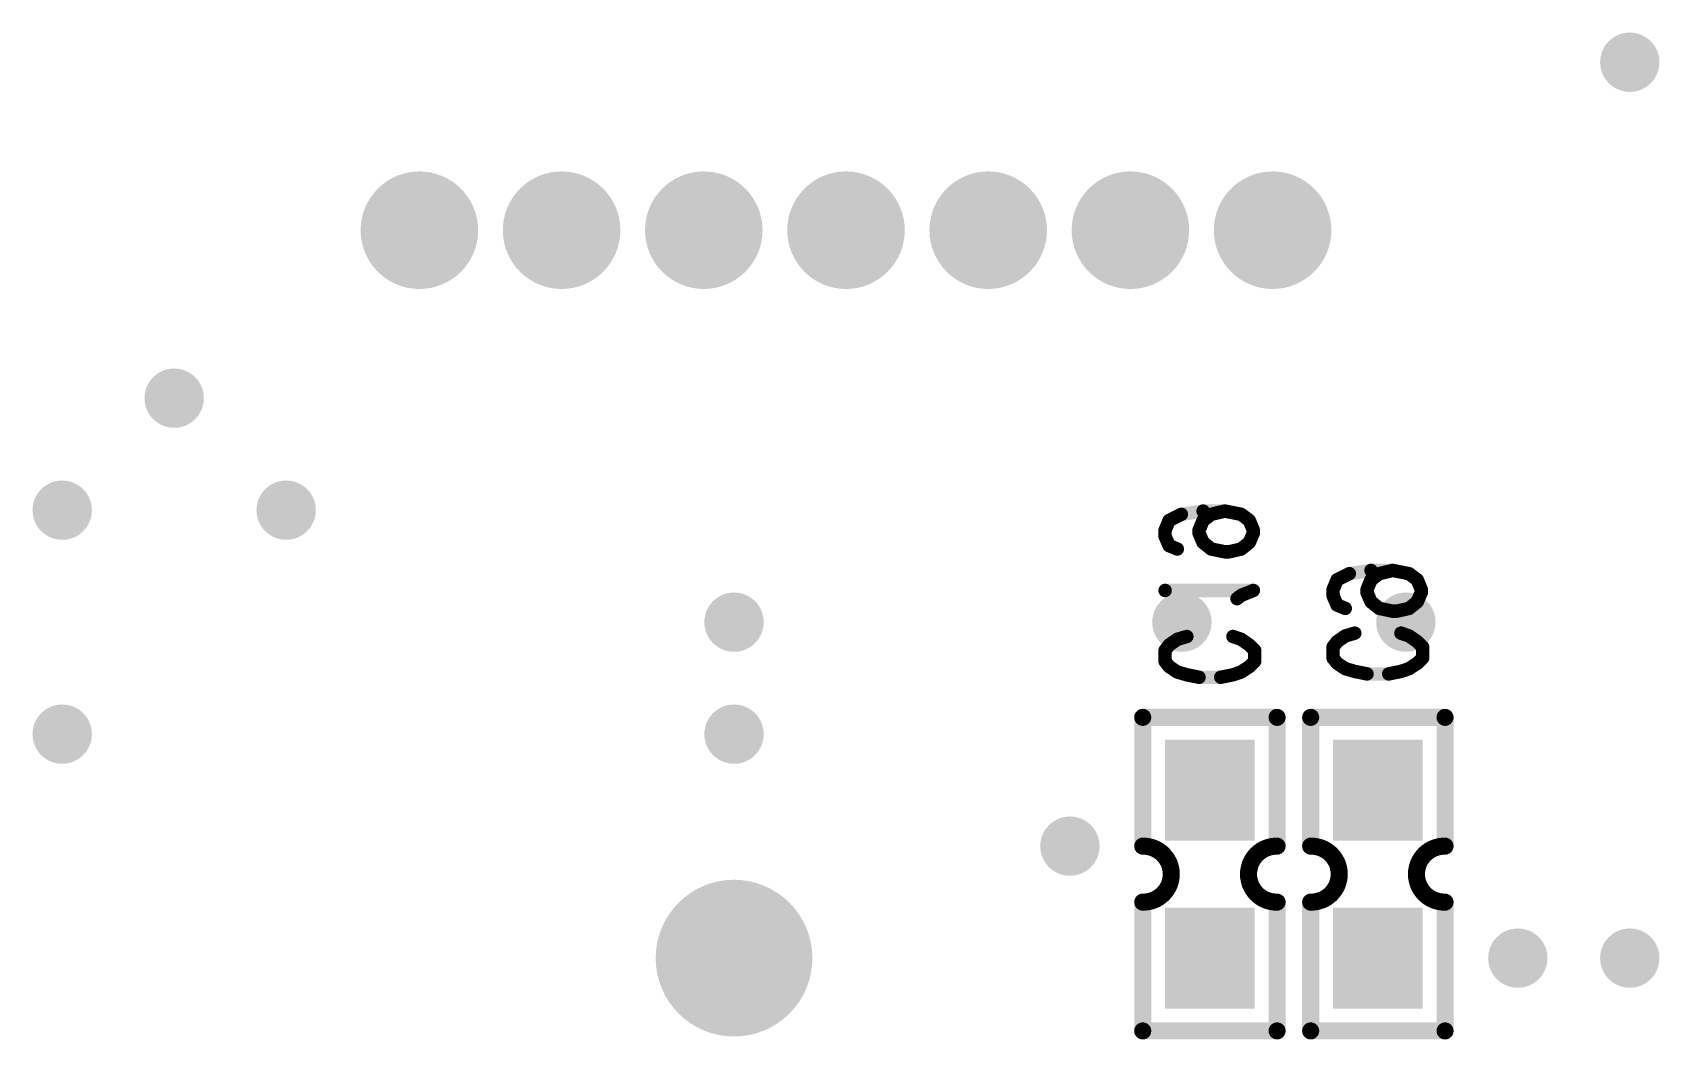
# Model space of a CAD drawing. Extents: x -0.1 to 57.1, y -0.1 to 42.5.
# Drawn here: x 19.73 to 34.27, y 21.27 to 30.27 of the extents above; entities that cross this region are included whole.
import ezdxf

# ---------------------------------------------------------------- set-up
doc = ezdxf.new("R2010")
doc.units = 0
doc.header["$MEASUREMENT"] = 0
doc.layers.get('0').update_dxf_attribs({"linetype": 'CONTINUOUS'})
doc.layers.add('03_ASSY2_GBR', color=2, linetype='CONTINUOUS')

# ---------------------------------------------------------------- blocks, each defined once
blk = doc.blocks.new('ROUND_18')
at = {"const_width": 0.7}
blk.add_lwpolyline([(-0.35, 0, 1), (0.35, 0, 1)], format="xyb", close=True, dxfattribs=at)
blk = doc.blocks.new('ROUND_133')
at = {"const_width": 0.525}
blk.add_lwpolyline([(-0.2625, 0, 1), (0.2625, 0, 1)], format="xyb", close=True, dxfattribs=at)
blk = doc.blocks.new('RECTANGLE_136')
blk.add_solid([(0.4, 0.45), (0.4, -0.45), (-0.4, 0.45), (-0.4, -0.45)])
blk = doc.blocks.new('ROUND_182')
at = {"const_width": 0.265}
blk.add_lwpolyline([(-0.1325, 0, 1), (0.1325, 0, 1)], format="xyb", close=True, dxfattribs=at)
blk = doc.blocks.new('ROUND_4')
at = {"const_width": 0.06}
blk.add_lwpolyline([(-0.03, 0, 1), (0.03, 0, 1)], format="xyb", close=True, dxfattribs=at)
blk = doc.blocks.new('ROUND_3')
at = {"const_width": 0.0762}
blk.add_lwpolyline([(-0.0381, 0, 1), (0.0381, 0, 1)], format="xyb", close=True, dxfattribs=at)

msp = doc.modelspace()

# ---------------------------------------------------------------- linework, layer by layer
at = {"layer": '03_ASSY2_GBR'}
for points, const_width in [([(29.995, 25.963), (29.886, 25.908)], 0.12), ([(30.189, 25.992), (29.995, 25.963)], 0.12), ([(30.383, 25.992), (30.189, 25.992)], 0.12), ([(30.262, 25.963), (30.189, 25.908)], 0.12), ([(30.383, 25.992), (30.262, 25.963)], 0.12), ([(30.529, 25.963), (30.383, 25.992)], 0.12), ([(30.602, 25.908), (30.529, 25.963)], 0.12), ([(29.886, 25.908), (29.85, 25.821)], 0.12), ([(29.85, 25.821), (29.85, 25.766)], 0.12), ([(30.189, 25.908), (30.153, 25.821)], 0.12), ([(30.153, 25.821), (30.153, 25.795)], 0.12), ([(30.638, 25.821), (30.602, 25.908)], 0.12), ([(30.638, 25.795), (30.638, 25.821)], 0.12), ([(29.85, 25.766), (29.886, 25.683)], 0.12), ([(29.886, 25.683), (29.959, 25.653)], 0.12), ([(30.153, 25.795), (30.189, 25.712)], 0.12), ([(30.189, 25.712), (30.262, 25.653)], 0.12), ([(30.529, 25.653), (30.602, 25.712)], 0.12), ([(30.602, 25.712), (30.638, 25.795)], 0.12), ([(30.262, 25.653), (30.383, 25.628)], 0.12), ([(30.383, 25.628), (30.42, 25.628)], 0.12), ([(30.42, 25.628), (30.529, 25.653)], 0.12), ([(31.386, 25.378), (31.35, 25.291)], 0.12), ([(31.495, 25.433), (31.386, 25.378)], 0.12), ([(31.689, 25.462), (31.495, 25.433)], 0.12), ([(31.689, 25.378), (31.653, 25.291)], 0.12), ([(31.883, 25.462), (31.689, 25.462)], 0.12), ([(31.762, 25.433), (31.689, 25.378)], 0.12), ([(31.883, 25.462), (31.762, 25.433)], 0.12), ([(32.029, 25.433), (31.883, 25.462)], 0.12), ([(32.102, 25.378), (32.029, 25.433)], 0.12), ([(32.138, 25.291), (32.102, 25.378)], 0.12), ([(30.638, 25.283), (29.85, 25.283)], 0.12), ([(30.492, 25.21), (30.529, 25.239)], 0.12), ([(30.529, 25.239), (30.638, 25.283)], 0.12), ([(31.35, 25.291), (31.35, 25.236)], 0.12), ([(31.35, 25.236), (31.386, 25.153)], 0.12), ([(31.653, 25.291), (31.653, 25.265)], 0.12), ([(31.653, 25.265), (31.689, 25.182)], 0.12), ([(32.102, 25.182), (32.138, 25.265)], 0.12), ([(32.138, 25.265), (32.138, 25.291)], 0.12), ([(31.386, 25.153), (31.459, 25.123)], 0.12), ([(31.689, 25.182), (31.762, 25.123)], 0.12), ([(31.762, 25.123), (31.883, 25.098)], 0.12), ([(31.883, 25.098), (31.92, 25.098)], 0.12), ([(31.92, 25.098), (32.029, 25.123)], 0.12), ([(32.029, 25.123), (32.102, 25.182)], 0.12), ([(29.85, 24.748), (29.886, 24.796)], 0.12), ([(29.886, 24.796), (29.959, 24.847)], 0.12), ([(29.959, 24.847), (30.044, 24.872)], 0.12), ([(30.456, 24.872), (30.529, 24.847)], 0.12), ([(30.529, 24.847), (30.602, 24.796)], 0.12), ([(30.602, 24.796), (30.65, 24.748)], 0.12), ([(31.35, 24.778), (31.386, 24.826)], 0.12), ([(31.386, 24.826), (31.459, 24.877)], 0.12), ([(31.459, 24.877), (31.544, 24.902)], 0.12), ([(31.956, 24.902), (32.029, 24.877)], 0.12), ([(32.029, 24.877), (32.102, 24.826)], 0.12), ([(32.102, 24.826), (32.15, 24.778)], 0.12), ([(29.85, 24.65), (29.85, 24.748)], 0.12), ([(29.886, 24.603), (29.85, 24.65)], 0.12), ([(30.65, 24.65), (30.602, 24.603)], 0.12), ([(30.65, 24.748), (30.65, 24.65)], 0.12), ([(31.35, 24.68), (31.35, 24.778)], 0.12), ([(31.386, 24.633), (31.35, 24.68)], 0.12), ([(32.15, 24.68), (32.102, 24.633)], 0.12), ([(32.15, 24.778), (32.15, 24.68)], 0.12), ([(29.959, 24.555), (29.886, 24.603)], 0.12), ([(30.044, 24.53), (29.959, 24.555)], 0.12), ([(30.153, 24.508), (30.044, 24.53)], 0.12), ([(30.347, 24.508), (30.153, 24.508)], 0.12), ([(30.456, 24.53), (30.347, 24.508)], 0.12), ([(30.529, 24.555), (30.456, 24.53)], 0.12), ([(30.602, 24.603), (30.529, 24.555)], 0.12), ([(31.459, 24.585), (31.386, 24.633)], 0.12), ([(31.544, 24.56), (31.459, 24.585)], 0.12), ([(31.653, 24.538), (31.544, 24.56)], 0.12), ([(31.847, 24.538), (31.653, 24.538)], 0.12), ([(31.956, 24.56), (31.847, 24.538)], 0.12), ([(32.029, 24.585), (31.956, 24.56)], 0.12), ([(32.102, 24.633), (32.029, 24.585)], 0.12), ([(30.85, 24.15), (29.65, 24.15)], 0.1524), ([(29.65, 24.15), (29.65, 23)], 0.1524), ([(30.85, 24.15), (30.85, 23)], 0.1524), ([(32.35, 24.15), (31.15, 24.15)], 0.1524), ([(31.15, 24.15), (31.15, 23)], 0.1524), ([(32.35, 24.15), (32.35, 23)], 0.1524), ([(29.65, 23), (29.675, 22.999)], 0.1524), ([(29.675, 22.999), (29.699, 22.996)], 0.1524), ([(29.699, 22.996), (29.724, 22.99)], 0.1524), ([(29.724, 22.99), (29.747, 22.982)], 0.1524), ([(29.747, 22.982), (29.77, 22.972)], 0.1524), ([(29.77, 22.972), (29.791, 22.96)], 0.1524), ([(29.791, 22.96), (29.811, 22.945)], 0.1524), ([(29.811, 22.945), (29.83, 22.929)], 0.1524), ([(29.83, 22.929), (29.847, 22.91)], 0.1524), ([(29.847, 22.91), (29.862, 22.89)], 0.1524), ([(29.862, 22.89), (29.875, 22.869)], 0.1524), ([(30.625, 22.869), (30.638, 22.89)], 0.1524), ([(30.638, 22.89), (30.653, 22.91)], 0.1524), ([(30.653, 22.91), (30.67, 22.929)], 0.1524), ([(30.67, 22.929), (30.689, 22.945)], 0.1524), ([(30.689, 22.945), (30.709, 22.96)], 0.1524), ([(30.709, 22.96), (30.73, 22.972)], 0.1524), ([(30.73, 22.972), (30.753, 22.982)], 0.1524), ([(30.753, 22.982), (30.776, 22.99)], 0.1524), ([(30.776, 22.99), (30.801, 22.996)], 0.1524), ([(30.801, 22.996), (30.825, 22.999)], 0.1524), ([(30.825, 22.999), (30.85, 23)], 0.1524), ([(31.15, 23), (31.175, 22.999)], 0.1524), ([(31.175, 22.999), (31.199, 22.996)], 0.1524), ([(31.199, 22.996), (31.224, 22.99)], 0.1524), ([(31.224, 22.99), (31.247, 22.982)], 0.1524), ([(31.247, 22.982), (31.27, 22.972)], 0.1524), ([(31.27, 22.972), (31.291, 22.96)], 0.1524), ([(31.291, 22.96), (31.311, 22.945)], 0.1524), ([(31.311, 22.945), (31.33, 22.929)], 0.1524), ([(31.33, 22.929), (31.347, 22.91)], 0.1524), ([(31.347, 22.91), (31.362, 22.89)], 0.1524), ([(31.362, 22.89), (31.375, 22.869)], 0.1524), ([(32.125, 22.869), (32.138, 22.89)], 0.1524), ([(32.138, 22.89), (32.153, 22.91)], 0.1524), ([(32.153, 22.91), (32.17, 22.929)], 0.1524), ([(32.17, 22.929), (32.189, 22.945)], 0.1524), ([(32.189, 22.945), (32.209, 22.96)], 0.1524), ([(32.209, 22.96), (32.23, 22.972)], 0.1524), ([(32.23, 22.972), (32.253, 22.982)], 0.1524), ([(32.253, 22.982), (32.276, 22.99)], 0.1524), ([(32.276, 22.99), (32.301, 22.996)], 0.1524), ([(32.301, 22.996), (32.325, 22.999)], 0.1524), ([(32.325, 22.999), (32.35, 23)], 0.1524), ([(29.875, 22.869), (29.886, 22.847)], 0.1524), ([(29.886, 22.847), (29.894, 22.823)], 0.1524), ([(29.894, 22.823), (29.9, 22.799)], 0.1524), ([(29.9, 22.799), (29.904, 22.775)], 0.1524), ([(29.904, 22.775), (29.905, 22.75)], 0.1524), ([(29.905, 22.75), (29.904, 22.725)], 0.1524), ([(30.595, 22.75), (30.596, 22.775)], 0.1524), ([(30.596, 22.725), (30.595, 22.75)], 0.1524), ([(30.596, 22.775), (30.6, 22.799)], 0.1524), ([(30.6, 22.799), (30.606, 22.823)], 0.1524), ([(30.606, 22.823), (30.614, 22.847)], 0.1524), ([(30.614, 22.847), (30.625, 22.869)], 0.1524), ([(31.375, 22.869), (31.386, 22.847)], 0.1524), ([(31.386, 22.847), (31.394, 22.823)], 0.1524), ([(31.394, 22.823), (31.4, 22.799)], 0.1524), ([(31.4, 22.799), (31.404, 22.775)], 0.1524), ([(31.404, 22.775), (31.405, 22.75)], 0.1524), ([(31.405, 22.75), (31.404, 22.725)], 0.1524), ([(32.095, 22.75), (32.096, 22.775)], 0.1524), ([(32.096, 22.725), (32.095, 22.75)], 0.1524), ([(32.096, 22.775), (32.1, 22.799)], 0.1524), ([(32.1, 22.799), (32.106, 22.823)], 0.1524), ([(32.106, 22.823), (32.114, 22.847)], 0.1524), ([(32.114, 22.847), (32.125, 22.869)], 0.1524), ([(29.862, 22.61), (29.847, 22.59)], 0.1524), ([(29.875, 22.631), (29.862, 22.61)], 0.1524), ([(29.886, 22.653), (29.875, 22.631)], 0.1524), ([(29.894, 22.677), (29.886, 22.653)], 0.1524), ([(29.9, 22.701), (29.894, 22.677)], 0.1524), ([(29.904, 22.725), (29.9, 22.701)], 0.1524), ([(30.6, 22.701), (30.596, 22.725)], 0.1524), ([(30.606, 22.677), (30.6, 22.701)], 0.1524), ([(30.614, 22.653), (30.606, 22.677)], 0.1524), ([(30.625, 22.631), (30.614, 22.653)], 0.1524), ([(30.638, 22.61), (30.625, 22.631)], 0.1524), ([(30.653, 22.59), (30.638, 22.61)], 0.1524), ([(31.362, 22.61), (31.347, 22.59)], 0.1524), ([(31.375, 22.631), (31.362, 22.61)], 0.1524), ([(31.386, 22.653), (31.375, 22.631)], 0.1524), ([(31.394, 22.677), (31.386, 22.653)], 0.1524), ([(31.4, 22.701), (31.394, 22.677)], 0.1524), ([(31.404, 22.725), (31.4, 22.701)], 0.1524), ([(32.1, 22.701), (32.096, 22.725)], 0.1524), ([(32.106, 22.677), (32.1, 22.701)], 0.1524), ([(32.114, 22.653), (32.106, 22.677)], 0.1524), ([(32.125, 22.631), (32.114, 22.653)], 0.1524), ([(32.138, 22.61), (32.125, 22.631)], 0.1524), ([(32.153, 22.59), (32.138, 22.61)], 0.1524), ([(29.675, 22.501), (29.65, 22.5)], 0.1524), ([(29.65, 22.5), (29.65, 21.35)], 0.1524), ([(29.699, 22.504), (29.675, 22.501)], 0.1524), ([(29.724, 22.51), (29.699, 22.504)], 0.1524), ([(29.747, 22.518), (29.724, 22.51)], 0.1524), ([(29.77, 22.528), (29.747, 22.518)], 0.1524), ([(29.791, 22.54), (29.77, 22.528)], 0.1524), ([(29.811, 22.555), (29.791, 22.54)], 0.1524), ([(29.83, 22.571), (29.811, 22.555)], 0.1524), ([(29.847, 22.59), (29.83, 22.571)], 0.1524), ([(30.67, 22.571), (30.653, 22.59)], 0.1524), ([(30.689, 22.555), (30.67, 22.571)], 0.1524), ([(30.709, 22.54), (30.689, 22.555)], 0.1524), ([(30.73, 22.528), (30.709, 22.54)], 0.1524), ([(30.753, 22.518), (30.73, 22.528)], 0.1524), ([(30.776, 22.51), (30.753, 22.518)], 0.1524), ([(30.801, 22.504), (30.776, 22.51)], 0.1524), ([(30.825, 22.501), (30.801, 22.504)], 0.1524), ([(30.85, 22.5), (30.825, 22.501)], 0.1524), ([(30.85, 22.5), (30.85, 21.35)], 0.1524), ([(31.175, 22.501), (31.15, 22.5)], 0.1524), ([(31.15, 22.5), (31.15, 21.35)], 0.1524), ([(31.199, 22.504), (31.175, 22.501)], 0.1524), ([(31.224, 22.51), (31.199, 22.504)], 0.1524), ([(31.247, 22.518), (31.224, 22.51)], 0.1524), ([(31.27, 22.528), (31.247, 22.518)], 0.1524), ([(31.291, 22.54), (31.27, 22.528)], 0.1524), ([(31.311, 22.555), (31.291, 22.54)], 0.1524), ([(31.33, 22.571), (31.311, 22.555)], 0.1524), ([(31.347, 22.59), (31.33, 22.571)], 0.1524), ([(32.17, 22.571), (32.153, 22.59)], 0.1524), ([(32.189, 22.555), (32.17, 22.571)], 0.1524), ([(32.209, 22.54), (32.189, 22.555)], 0.1524), ([(32.23, 22.528), (32.209, 22.54)], 0.1524), ([(32.253, 22.518), (32.23, 22.528)], 0.1524), ([(32.276, 22.51), (32.253, 22.518)], 0.1524), ([(32.301, 22.504), (32.276, 22.51)], 0.1524), ([(32.325, 22.501), (32.301, 22.504)], 0.1524), ([(32.35, 22.5), (32.325, 22.501)], 0.1524), ([(32.35, 22.5), (32.35, 21.35)], 0.1524), ([(30.85, 21.35), (29.65, 21.35)], 0.1524), ([(32.35, 21.35), (31.15, 21.35)], 0.1524)]:
    msp.add_lwpolyline(points, dxfattribs=dict(at, const_width=const_width))

# ---------------------------------------------------------------- block references
for name, p in [('ROUND_182', (34, 30)), ('ROUND_133', (23.19, 28.5)), ('ROUND_133', (24.46, 28.5)), ('ROUND_133', (25.73, 28.5)), ('ROUND_133', (27, 28.5)), ('ROUND_133', (28.27, 28.5)), ('ROUND_133', (29.54, 28.5)), ('ROUND_133', (30.81, 28.5)), ('ROUND_182', (21, 27)), ('ROUND_182', (20, 26)), ('ROUND_182', (22, 26)), ('ROUND_4', (29.995, 25.963)), ('ROUND_4', (30.189, 25.992)), ('ROUND_4', (30.262, 25.963)), ('ROUND_4', (30.383, 25.992)), ('ROUND_4', (30.383, 25.992)), ('ROUND_4', (30.529, 25.963)), ('ROUND_4', (29.85, 25.821)), ('ROUND_4', (29.886, 25.908)), ('ROUND_4', (30.153, 25.821)), ('ROUND_4', (30.189, 25.908)), ('ROUND_4', (30.602, 25.908)), ('ROUND_4', (30.638, 25.821)), ('ROUND_4', (29.85, 25.766)), ('ROUND_4', (29.886, 25.683)), ('ROUND_4', (30.153, 25.795)), ('ROUND_4', (30.189, 25.712)), ('ROUND_4', (30.602, 25.712)), ('ROUND_4', (30.638, 25.795)), ('ROUND_4', (29.959, 25.653)), ('ROUND_4', (30.262, 25.653)), ('ROUND_4', (30.383, 25.628)), ('ROUND_4', (30.42, 25.628)), ('ROUND_4', (30.529, 25.653)), ('ROUND_4', (31.386, 25.378)), ('ROUND_4', (31.495, 25.433)), ('ROUND_4', (31.689, 25.462)), ('ROUND_4', (31.689, 25.378)), ('ROUND_4', (31.762, 25.433)), ('ROUND_4', (31.883, 25.462)), ('ROUND_4', (31.883, 25.462)), ('ROUND_4', (32.029, 25.433)), ('ROUND_4', (32.102, 25.378)), ('ROUND_4', (29.85, 25.283)), ('ROUND_4', (30.529, 25.239)), ('ROUND_4', (30.638, 25.283)), ('ROUND_4', (31.35, 25.291)), ('ROUND_4', (31.35, 25.236)), ('ROUND_4', (31.653, 25.291)), ('ROUND_4', (31.653, 25.265)), ('ROUND_4', (32.138, 25.291)), ('ROUND_4', (32.138, 25.265)), ('ROUND_182', (26, 25)), ('ROUND_182', (30, 25)), ('ROUND_4', (30.492, 25.21)), ('ROUND_4', (31.386, 25.153)), ('ROUND_4', (31.459, 25.123)), ('ROUND_4', (31.689, 25.182)), ('ROUND_4', (31.762, 25.123)), ('ROUND_182', (32, 25)), ('ROUND_4', (31.883, 25.098)), ('ROUND_4', (31.92, 25.098)), ('ROUND_4', (32.029, 25.123)), ('ROUND_4', (32.102, 25.182)), ('ROUND_4', (29.886, 24.796)), ('ROUND_4', (29.959, 24.847)), ('ROUND_4', (30.044, 24.872)), ('ROUND_4', (30.456, 24.872)), ('ROUND_4', (30.529, 24.847)), ('ROUND_4', (30.602, 24.796)), ('ROUND_4', (31.386, 24.826)), ('ROUND_4', (31.459, 24.877)), ('ROUND_4', (31.544, 24.902)), ('ROUND_4', (31.956, 24.902)), ('ROUND_4', (32.029, 24.877)), ('ROUND_4', (32.102, 24.826)), ('ROUND_4', (29.85, 24.748)), ('ROUND_4', (29.85, 24.65)), ('ROUND_4', (30.65, 24.748)), ('ROUND_4', (30.65, 24.65)), ('ROUND_4', (31.35, 24.778)), ('ROUND_4', (31.35, 24.68)), ('ROUND_4', (32.15, 24.778)), ('ROUND_4', (32.15, 24.68)), ('ROUND_4', (29.886, 24.603)), ('ROUND_4', (29.959, 24.555)), ('ROUND_4', (30.044, 24.53)), ('ROUND_4', (30.153, 24.508)), ('ROUND_4', (30.347, 24.508)), ('ROUND_4', (30.456, 24.53)), ('ROUND_4', (30.529, 24.555)), ('ROUND_4', (30.602, 24.603)), ('ROUND_4', (31.386, 24.633)), ('ROUND_4', (31.459, 24.585)), ('ROUND_4', (31.544, 24.56)), ('ROUND_4', (31.653, 24.538)), ('ROUND_4', (31.847, 24.538)), ('ROUND_4', (31.956, 24.56)), ('ROUND_4', (32.029, 24.585)), ('ROUND_4', (32.102, 24.633)), ('ROUND_182', (20, 24)), ('ROUND_182', (26, 24)), ('ROUND_3', (29.65, 24.15)), ('ROUND_3', (29.65, 24.15)), ('ROUND_3', (30.85, 24.15)), ('ROUND_3', (30.85, 24.15)), ('ROUND_3', (31.15, 24.15)), ('ROUND_3', (31.15, 24.15)), ('ROUND_3', (32.35, 24.15)), ('ROUND_3', (32.35, 24.15)), ('RECTANGLE_136', (30.25, 23.5)), ('RECTANGLE_136', (31.75, 23.5)), ('ROUND_182', (29, 23)), ('ROUND_3', (29.65, 23)), ('ROUND_3', (29.65, 23)), ('ROUND_3', (29.675, 22.999)), ('ROUND_3', (29.699, 22.996)), ('ROUND_3', (29.724, 22.99)), ('ROUND_3', (29.747, 22.982)), ('ROUND_3', (29.77, 22.972)), ('ROUND_3', (29.791, 22.96)), ('ROUND_3', (29.811, 22.945)), ('ROUND_3', (29.83, 22.929)), ('ROUND_3', (29.847, 22.91)), ('ROUND_3', (29.862, 22.89)), ('ROUND_3', (30.638, 22.89)), ('ROUND_3', (30.653, 22.91)), ('ROUND_3', (30.67, 22.929)), ('ROUND_3', (30.689, 22.945)), ('ROUND_3', (30.709, 22.96)), ('ROUND_3', (30.73, 22.972)), ('ROUND_3', (30.753, 22.982)), ('ROUND_3', (30.776, 22.99)), ('ROUND_3', (30.801, 22.996)), ('ROUND_3', (30.825, 22.999)), ('ROUND_3', (30.85, 23)), ('ROUND_3', (30.85, 23)), ('ROUND_3', (31.15, 23)), ('ROUND_3', (31.15, 23)), ('ROUND_3', (31.175, 22.999)), ('ROUND_3', (31.199, 22.996)), ('ROUND_3', (31.224, 22.99)), ('ROUND_3', (31.247, 22.982)), ('ROUND_3', (31.27, 22.972)), ('ROUND_3', (31.291, 22.96)), ('ROUND_3', (31.311, 22.945)), ('ROUND_3', (31.33, 22.929)), ('ROUND_3', (31.347, 22.91)), ('ROUND_3', (31.362, 22.89)), ('ROUND_3', (32.138, 22.89)), ('ROUND_3', (32.153, 22.91)), ('ROUND_3', (32.17, 22.929)), ('ROUND_3', (32.189, 22.945)), ('ROUND_3', (32.209, 22.96)), ('ROUND_3', (32.23, 22.972)), ('ROUND_3', (32.253, 22.982)), ('ROUND_3', (32.276, 22.99)), ('ROUND_3', (32.301, 22.996)), ('ROUND_3', (32.325, 22.999)), ('ROUND_3', (32.35, 23)), ('ROUND_3', (32.35, 23)), ('ROUND_3', (29.875, 22.869)), ('ROUND_3', (29.886, 22.847)), ('ROUND_3', (29.894, 22.823)), ('ROUND_3', (29.9, 22.799)), ('ROUND_3', (29.904, 22.775)), ('ROUND_3', (29.905, 22.75)), ('ROUND_3', (30.595, 22.75)), ('ROUND_3', (30.596, 22.775)), ('ROUND_3', (30.6, 22.799)), ('ROUND_3', (30.606, 22.823)), ('ROUND_3', (30.614, 22.847)), ('ROUND_3', (30.625, 22.869)), ('ROUND_3', (31.375, 22.869)), ('ROUND_3', (31.386, 22.847)), ('ROUND_3', (31.394, 22.823)), ('ROUND_3', (31.4, 22.799)), ('ROUND_3', (31.404, 22.775)), ('ROUND_3', (31.405, 22.75)), ('ROUND_3', (32.095, 22.75)), ('ROUND_3', (32.096, 22.775)), ('ROUND_3', (32.1, 22.799)), ('ROUND_3', (32.106, 22.823)), ('ROUND_3', (32.114, 22.847)), ('ROUND_3', (32.125, 22.869)), ('ROUND_18', (26, 22)), ('ROUND_3', (29.862, 22.61)), ('ROUND_3', (29.875, 22.631)), ('ROUND_3', (29.886, 22.653)), ('ROUND_3', (29.894, 22.677)), ('ROUND_3', (29.9, 22.701)), ('ROUND_3', (29.904, 22.725)), ('ROUND_3', (30.596, 22.725)), ('ROUND_3', (30.6, 22.701)), ('ROUND_3', (30.606, 22.677)), ('ROUND_3', (30.614, 22.653)), ('ROUND_3', (30.625, 22.631)), ('ROUND_3', (30.638, 22.61)), ('ROUND_3', (31.362, 22.61)), ('ROUND_3', (31.375, 22.631)), ('ROUND_3', (31.386, 22.653)), ('ROUND_3', (31.394, 22.677)), ('ROUND_3', (31.4, 22.701)), ('ROUND_3', (31.404, 22.725)), ('ROUND_3', (32.096, 22.725)), ('ROUND_3', (32.1, 22.701)), ('ROUND_3', (32.106, 22.677)), ('ROUND_3', (32.114, 22.653)), ('ROUND_3', (32.125, 22.631)), ('ROUND_3', (32.138, 22.61)), ('ROUND_3', (29.65, 22.5)), ('ROUND_3', (29.65, 22.5)), ('ROUND_3', (29.675, 22.501)), ('ROUND_3', (29.699, 22.504)), ('ROUND_3', (29.724, 22.51)), ('ROUND_3', (29.747, 22.518)), ('ROUND_3', (29.77, 22.528)), ('ROUND_3', (29.791, 22.54)), ('ROUND_3', (29.811, 22.555)), ('ROUND_3', (29.83, 22.571)), ('ROUND_3', (29.847, 22.59)), ('ROUND_3', (30.653, 22.59)), ('ROUND_3', (30.67, 22.571)), ('ROUND_3', (30.689, 22.555)), ('ROUND_3', (30.709, 22.54)), ('ROUND_3', (30.73, 22.528)), ('ROUND_3', (30.753, 22.518)), ('ROUND_3', (30.776, 22.51)), ('ROUND_3', (30.801, 22.504)), ('ROUND_3', (30.825, 22.501)), ('ROUND_3', (30.85, 22.5)), ('ROUND_3', (30.85, 22.5)), ('ROUND_3', (31.15, 22.5)), ('ROUND_3', (31.15, 22.5)), ('ROUND_3', (31.175, 22.501)), ('ROUND_3', (31.199, 22.504)), ('ROUND_3', (31.224, 22.51)), ('ROUND_3', (31.247, 22.518)), ('ROUND_3', (31.27, 22.528)), ('ROUND_3', (31.291, 22.54)), ('ROUND_3', (31.311, 22.555)), ('ROUND_3', (31.33, 22.571)), ('ROUND_3', (31.347, 22.59)), ('ROUND_3', (32.153, 22.59)), ('ROUND_3', (32.17, 22.571)), ('ROUND_3', (32.189, 22.555)), ('ROUND_3', (32.209, 22.54)), ('ROUND_3', (32.23, 22.528)), ('ROUND_3', (32.253, 22.518)), ('ROUND_3', (32.276, 22.51)), ('ROUND_3', (32.301, 22.504)), ('ROUND_3', (32.325, 22.501)), ('ROUND_3', (32.35, 22.5)), ('ROUND_3', (32.35, 22.5)), ('RECTANGLE_136', (30.25, 22)), ('RECTANGLE_136', (31.75, 22)), ('ROUND_182', (33, 22)), ('ROUND_182', (34, 22)), ('ROUND_3', (29.65, 21.35)), ('ROUND_3', (29.65, 21.35)), ('ROUND_3', (30.85, 21.35)), ('ROUND_3', (30.85, 21.35)), ('ROUND_3', (31.15, 21.35)), ('ROUND_3', (31.15, 21.35)), ('ROUND_3', (32.35, 21.35)), ('ROUND_3', (32.35, 21.35))]:
    msp.add_blockref(name, p, dxfattribs=at)

doc.saveas('drawing.dxf')
